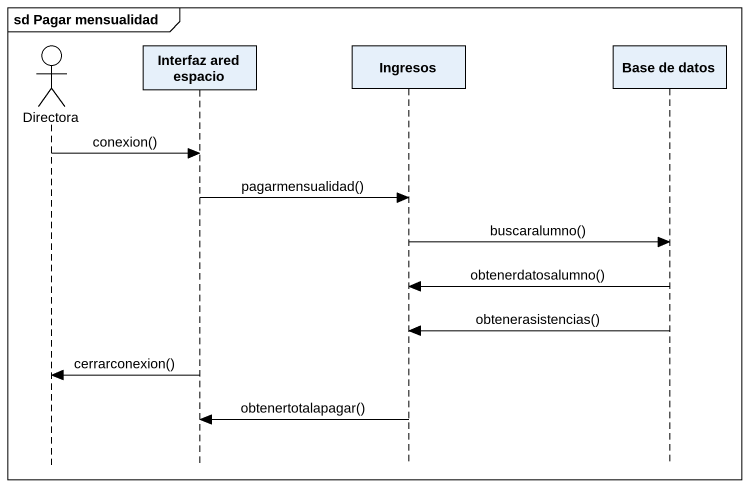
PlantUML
@startuml
mainframe sd Pagar mensualidad
hide footbox
actor Directora
participant "Interfaz ared espacio" as Interfaz_ared_espacio
participant Ingresos
participant "Base de datos" as Base_de_datos

Directora -> Interfaz_ared_espacio : conexion()
Interfaz_ared_espacio -> Ingresos : pagarmensualidad()
Ingresos -> Base_de_datos : buscaralumno()
Base_de_datos -> Ingresos : obtenerdatosalumno()
Base_de_datos -> Ingresos : obtenerasistencias()
Interfaz_ared_espacio -> Directora : cerrarconexion()
Ingresos -> Interfaz_ared_espacio : obtenertotalapagar()
@enduml
